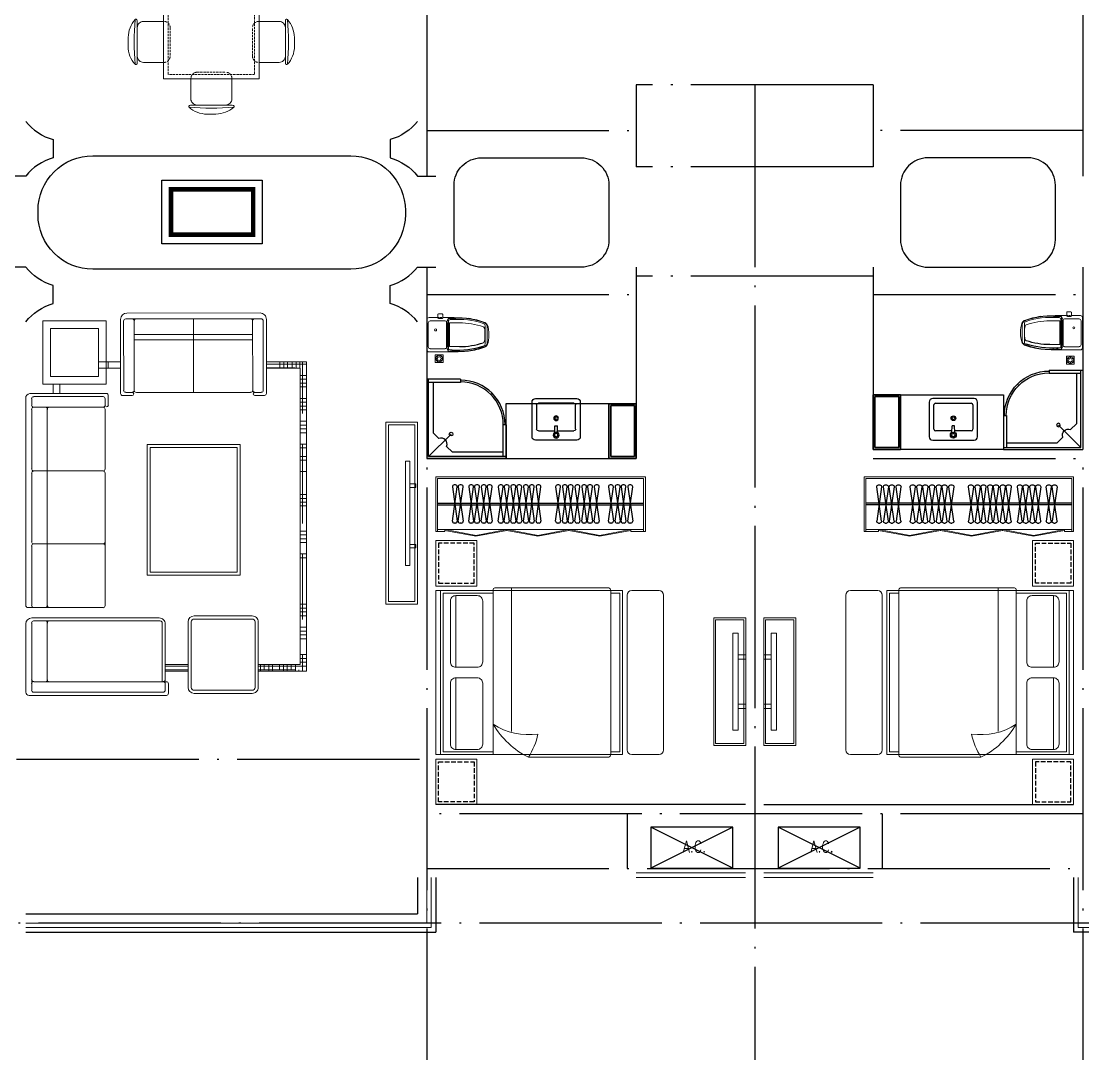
# Model space of a CAD drawing. Extents: x 217039 to 280039, y -2536 to 41961.
# Drawn here: x 238612 to 250262, y 15997 to 27397 of the extents above; entities that cross this region are included whole.
import ezdxf
from ezdxf.enums import TextEntityAlignment as Align

# ---------------------------------------------------------------- set-up
doc = ezdxf.new("R2010")
doc.units = 0
doc.header["$LTSCALE"] = 1000
doc.header["$MEASUREMENT"] = 0
for name, pattern in [('ACAD_ISO02W100', [15, 12, -3]), ('DASH', [0.35, 0.25, -0.1]), ('DOTE', [2.42, 2, -0.2, 0.02, -0.2])]:
    doc.linetypes.add(name, pattern=pattern)
for name, color, linetype in [('DOTE', 1, 'DOTE'), ('hz', 254, 'Continuous'), ('PUB_TEXT', 255, 'Continuous'), ('WALL', 9, 'Continuous'), ('厨卫', 154, 'Continuous'), ('厨卫设备', 6, 'Continuous'), ('平面洁具', 9, 'Continuous'), ('看线', 5, 'Continuous'), ('空调', 8, 'Continuous'), ('管井', 236, 'Continuous'), ('虚线', 251, 'Continuous'), ('铺地', 8, 'Continuous')]:
    doc.layers.add(name, color=color, linetype=linetype)
for name, color, linetype, lineweight in [('Text-I', 7, 'Continuous', 5), ('五金', 136, 'Continuous', 9), ('家具', 33, 'Continuous', 9), ('移动家具', 41, 'Continuous', 20)]:
    doc.layers.add(name, color=color, linetype=linetype, lineweight=lineweight)
doc.styles.add('DIM_FONT', font='SIMPLEX.shx', dxfattribs={"width": 0.8})

# ---------------------------------------------------------------- blocks, each defined once
blk = doc.blocks.new('A$C25AA54E1')
at = {"ltscale": 20}
for p, q in [((918, 3081), (3211, 3081)), ((3234, 2997), (3234, 3061)), ((3413, 3081), (4163, 3081)), ((4198, 3046), (4198, 1539)), ((884, 2199), (884, 3017)), ((3234, 2234), (3234, 2996)), ((3347, 3015), (3347, 1617)), ((1012, 2176), (906, 2176)), ((1712, 2211), (1057, 2211)), ((3212, 2211), (1757, 2211)), ((883, 2042), (71, 2042)), ((906, 1914), (906, 2019)), ((1, 1972), (0, 511)), ((871, 614), (872, 1868)), ((1443, 1750), (2878, 1750)), ((1443, 728), (1443, 1750)), ((2878, 1750), (2878, 728)), ((4024, 1551), (3413, 1551)), ((4047, 1574), (4047, 1539)), ((4175, 1516), (4070, 1516)), ((4110, 1300), (3391, 1300)), ((3325, 1234), (3325, 597)), ((4176, 597), (4176, 1234)), ((2878, 728), (1443, 728)), ((905, 463), (905, 568)), ((3391, 531), (4110, 531)), ((882, 440), (70, 440))]:
    blk.add_line(p, q, dxfattribs=at)
for p, q in [((918, 2994), (918, 2234)), ((1011, 3017), (942, 3017)), ((1034, 2994), (1034, 2234)), ((1711, 3017), (1058, 3017)), ((1734, 2996), (1734, 2234)), ((2511, 3017), (1758, 3017)), ((2534, 2996), (2534, 2234)), ((3211, 3017), (2558, 3017)), ((3380, 2996), (3380, 1606)), ((4070, 3017), (3403, 3017)), ((4047, 2994), (4047, 1574)), ((4140, 3017), (4070, 3017)), ((4163, 2994), (4163, 1574)), ((3211, 2846), (1058, 2846)), ((4025, 2846), (3403, 2846)), ((781, 2780), (884, 2780)), ((781, 2709), (884, 2709)), ((536, 2283), (536, 2042)), ((606, 2283), (606, 2042)), ((603, 2178), (536, 2178)), ((941, 2211), (1012, 2211)), ((64, 1915), (65, 1985)), ((88, 2008), (848, 2007)), ((503, 2041), (503, 2042)), ((871, 1984), (871, 1914)), ((65, 1869), (64, 1915)), ((64, 569), (65, 1872)), ((87, 1892), (849, 1891)), ((87, 1892), (849, 1891)), ((88, 1892), (848, 1891)), ((236, 592), (236, 1892)), ((293, 592), (293, 1892)), ((1476, 1717), (2845, 1717)), ((1476, 761), (1476, 1717)), ((2845, 1717), (2845, 761)), ((4047, 1584), (3402, 1584)), ((3860, 1302), (3860, 1551)), ((3876, 1551), (3876, 1303)), ((3918, 1551), (3918, 1302)), ((3930, 1300), (3930, 1551)), ((4140, 1551), (4070, 1551)), ((65, 1242), (871, 1241)), ((3360, 1234), (3360, 597)), ((4110, 1265), (3391, 1265)), ((4141, 597), (4141, 1234)), ((2845, 761), (1476, 761)), ((87, 592), (848, 591)), ((64, 499), (64, 569)), ((87, 476), (848, 475)), ((871, 498), (871, 568)), ((3391, 566), (4110, 566)), ((3860, 70), (3860, 531)), ((3930, 507), (3860, 507)), ((3876, 531), (3876, 0)), ((3918, 531), (3918, 128)), ((3930, 0), (3930, 531)), ((536, 440), (536, 0)), ((561, 440), (561, 0)), ((603, 440), (603, 128)), ((606, 440), (606, 70)), ((3918, 465), (3860, 465)), ((3930, 416), (3860, 416)), ((3930, 374), (3860, 374)), ((606, 292), (536, 292)), ((603, 250), (536, 250)), ((3918, 297), (3860, 297)), ((3930, 255), (3860, 255)), ((606, 208), (536, 208)), ((606, 158), (536, 158)), ((3930, 213), (3860, 213)), ((3918, 171), (3860, 171)), ((3930, 122), (3860, 122)), ((606, 116), (536, 116)), ((606, 74), (536, 74)), ((1105, 44), (536, 44)), ((606, 86), (603, 86)), ((606, 70), (3860, 70)), ((686, 70), (686, 0)), ((728, 70), (728, 0)), ((770, 70), (770, 0)), ((812, 70), (812, 0)), ((938, 70), (938, 0)), ((979, 70), (979, 0)), ((1021, 70), (1021, 0)), ((1063, 70), (1063, 0)), ((1189, 70), (1189, 0)), ((1231, 70), (1231, 0)), ((1273, 70), (1273, 0)), ((1314, 70), (1314, 0)), ((1440, 70), (1440, 0)), ((2310, 44), (1440, 44)), ((1482, 70), (1482, 0)), ((1574, 70), (1574, 0)), ((1616, 70), (1616, 0)), ((1741, 70), (1741, 0)), ((1993, 70), (1993, 0)), ((2035, 70), (2035, 0)), ((2076, 70), (2076, 0)), ((2118, 70), (2118, 0)), ((2394, 70), (2394, 0)), ((2436, 70), (2436, 0)), ((2478, 70), (2478, 0)), ((2520, 70), (2520, 0)), ((2645, 70), (2645, 0)), ((3365, 44), (2645, 44)), ((2687, 70), (2687, 0)), ((3198, 70), (3198, 0)), ((3240, 70), (3240, 0)), ((3281, 70), (3281, 0)), ((3323, 70), (3323, 0)), ((3449, 70), (3449, 0)), ((3491, 70), (3491, 0)), ((3533, 70), (3533, 0)), ((3575, 70), (3575, 0)), ((3750, 70), (3750, 0)), ((3930, 44), (3750, 44)), ((3792, 70), (3792, 0)), ((3834, 70), (3834, 0)), ((3930, 86), (3918, 86)), ((536, 0), (3930, 0))]:
    blk.add_line(p, q)
blk.add_lwpolyline([(781, 2895), (781, 2199), (85, 2199), (85, 2895)], close=True, dxfattribs=at)
blk.add_lwpolyline([(698, 2812), (698, 2282), (169, 2282), (169, 2812)], close=True)
at = {"ltscale": 20, "extrusion": (0, 0, -1)}
for centre, major_axis, ratio, start_param, end_param in [((953, 3021), (-49.4, 49.4), 1, 5.45018, 6.544088), ((3211, 3058), (16.4, 16.4), 1, -0.785398, 0.696689), ((4163, 3046), (24.6, 24.6), 1, -0.785398, 0.785398), ((1012, 2234), (-16.2, 16.2), 1, 2.356194, 3.926991), ((1057, 2234), (-16.2, 16.2), 1, 3.926991, 5.497787), ((1712, 2234), (-16.2, 16.2), 1, 2.356194, 3.926991), ((1757, 2234), (16.2, 16.2), 1, 2.356194, 3.926991), ((2512, 2234), (-16.2, 16.2), 1, 2.356194, 3.926991), ((2557, 2234), (16.2, 16.2), 1, 2.356194, 3.926991), ((3212, 2234), (-16.2, 16.2), 1, 2.356194, 3.926991), ((906, 2199), (16.2, 16.2), 1, 2.356194, 3.926991), ((1012, 2193), (12.7, 12.7), 0.942987, -0.815786, 2.325807), ((4024, 1574), (16.2, 16.2), 1, 0.785398, 2.356194), ((4175, 1539), (-16.2, 16.2), 1, 2.356194, 3.926991)]:
    blk.add_ellipse(centre, major_axis=major_axis, ratio=ratio, start_param=start_param, end_param=end_param, dxfattribs=at)
at = {"ltscale": 20}
for centre, major_axis, ratio, start_param, end_param in [((3413, 3015), (-46.6, 46.6), 1, -0.785398, 0.785398), ((71, 1972), (49.7, 49.7), 1, 0.785398, 2.356194), ((883, 2019), (-16.2, 16.2), 1, 3.925825, 5.496622), ((848, 1914), (-16.2, 16.2), 1, 2.355029, 3.925825), ((849, 1868), (16.2, 16.2), 1, 5.496622, 7.067418), ((849, 1868), (16.2, 16.2), 1, 5.496622, 7.067418), ((889, 1914), (12.4, 12.4), 0.984307, 2.347446, 5.489038), ((3413, 1617), (46.6, 46.6), 1, 2.356194, 3.926991), ((4070, 1539), (16.2, 16.2), 1, 2.356194, 3.926991), ((3391, 1234), (-46.6, 46.6), 1, -0.785398, 0.785398), ((4110, 1234), (46.6, 46.6), 1, 5.497787, 7.068583), ((848, 614), (-16.2, 16.2), 1, 2.355029, 3.925825), ((848, 568), (-16.2, 16.2), 1, 3.925825, 5.496622), ((888, 568), (12.4, 12.4), 0.984309, -0.794147, 2.347446), ((3391, 597), (46.6, 46.6), 1, 2.356194, 3.926991), ((4110, 597), (-46.6, 46.6), 1, 2.356194, 3.926991), ((70, 511), (49.7, 49.7), 1, 2.356194, 3.926991), ((882, 463), (-16.2, 16.2), 1, 2.355029, 3.925825)]:
    blk.add_ellipse(centre, major_axis=major_axis, ratio=ratio, start_param=start_param, end_param=end_param, dxfattribs=at)
at = {"extrusion": (0, 0, -1)}
for centre, major_axis, start_param, end_param in [((942, 2994), (16.4, 16.4), 3.926991, 5.497787), ((1011, 2994), (16.4, 16.4), -0.785398, 0.785398), ((1058, 2994), (16.4, 16.4), 3.926991, 5.497787), ((1711, 2994), (-16.4, 16.4), 0.785398, 2.267485), ((1758, 2994), (16.4, 16.4), 4.0157, 5.497787), ((2511, 2994), (-16.4, 16.4), 0.785398, 2.267485), ((2558, 2994), (16.4, 16.4), 4.0157, 5.497787), ((3211, 2994), (-16.4, 16.4), 0.785398, 2.267485), ((3403, 2994), (16.4, 16.4), 4.0157, 5.497787), ((4023, 2994), (16.4, 16.4), -0.785398, 0.785398), ((4070, 2994), (-16.4, 16.4), 5.497787, 7.068583), ((4140, 2994), (16.4, 16.4), -0.785398, 0.785398), ((1058, 2869), (-16.4, 16.4), 3.926991, 5.409078), ((3211, 2822), (16.4, 16.4), -0.785398, 0.696689), ((3403, 2869), (-16.4, 16.4), 3.926991, 5.409078), ((4025, 2822), (-16.4, 16.4), 0.785398, 2.267485), ((941, 2234), (16.2, 16.2), 2.356194, 3.926991), ((4070, 1574), (16.2, 16.2), 2.356194, 3.926991), ((4140, 1574), (-16.2, 16.2), 2.356194, 3.926991)]:
    blk.add_ellipse(centre, major_axis=major_axis, ratio=1, start_param=start_param, end_param=end_param, dxfattribs=at)
for centre, major_axis, start_param, end_param in [((1058, 2822), (16.4, 16.4), 0.785398, 2.267485), ((3211, 2869), (16.4, 16.4), 3.926991, 5.409078), ((3403, 2822), (16.4, 16.4), 0.785398, 2.267485), ((4025, 2869), (16.4, 16.4), 3.926991, 5.409078), ((88, 1985), (-16.4, 16.4), -0.786564, 0.784233), ((848, 1985), (16.2, 16.2), 5.496622, 7.067418), ((88, 1915), (16.4, 16.4), 2.355029, 3.925825), ((88, 1869), (-16.4, 16.4), -0.786564, 0.784233), ((89, 1869), (-16.4, 16.4), -0.697854, 0.784233), ((89, 1869), (16.4, 16.4), 0.872942, 2.355029), ((89, 1915), (-16.4, 16.4), 0.784233, 2.266319), ((89, 1915), (-16.4, 16.4), 0.784233, 2.266319), ((3402, 1606), (15.5, 15.5), 2.356194, 3.926991), ((3391, 1234), (-22, 22), -0.785398, 0.785398), ((4110, 1234), (22, 22), 5.497787, 7.068583), ((87, 615), (16.4, 16.4), 2.355029, 3.925825), ((87, 569), (-16.4, 16.4), -0.786564, 0.784233), ((3391, 597), (22, 22), 2.356194, 3.926991), ((4110, 597), (-22, 22), 2.356194, 3.926991), ((87, 499), (-16.4, 16.4), 0.784233, 2.355029), ((848, 498), (-16.2, 16.2), 2.355029, 3.925825)]:
    blk.add_ellipse(centre, major_axis=major_axis, ratio=1, start_param=start_param, end_param=end_param)
blk = doc.blocks.new('R37777777777')
at = {"layer": '家具', "ltscale": 0.5}
blk.add_lwpolyline([(1083652, -53169), (1083302, -53169), (1083302, -55169), (1083652, -55169)], close=True, dxfattribs=at)
at = {"layer": '家具', "ltscale": 40}
for points in [[(1083622, -53199), (1083332, -53199), (1083332, -55139), (1083622, -55139)], [(1083520, -54741), (1083566, -54741), (1083566, -53597), (1083520, -53597)], [(1083566, -53886), (1083632, -53886), (1083632, -53847), (1083566, -53847)], [(1083566, -54550), (1083632, -54550), (1083632, -54511), (1083566, -54511)]]:
    blk.add_lwpolyline(points, close=True, dxfattribs=at)
blk = doc.blocks.new('A$C18784298')
at = {"layer": '移动家具', "color": 251, "ltscale": 40}
for points in [[(0, 1066), (58, 1066), (58, 0), (0, 0)], [(58, 828), (140, 828), (140, 780), (58, 780)], [(58, 239), (140, 239), (140, 287), (58, 287)]]:
    blk.add_lwpolyline(points, close=True, dxfattribs=at)
blk = doc.blocks.new('ytjhgkj')
at = {"layer": '移动家具', "color": 0, "ltscale": 0.5}
blk.add_lwpolyline([(34949, 26116), (34599, 26116), (34599, 27516), (34949, 27516)], close=True, dxfattribs=at)
at = {"layer": '移动家具', "color": 0, "ltscale": 40}
blk.add_lwpolyline([(34929, 26136), (34619, 26136), (34619, 27496), (34929, 27496)], close=True, dxfattribs=at)
at = {"layer": '虚线', "xscale": -1}
blk.add_blockref('A$C18784298', (34739, 26283), dxfattribs=at)
blk = doc.blocks.new('A$C31D9048E')
at = {"layer": '家具'}
for p, q in [((629, 2350), (0, 2350)), ((0, 550), (0, 2350)), ((50, 550), (50, 2350)), ((629, 550), (629, 2360)), ((1920, 2350), (629, 2350)), ((1900, 2380), (649, 2380)), ((829, 803), (829, 2380)), ((1920, 550), (1920, 2350)), ((1920, 2350), (2050, 2350)), ((2050, 550), (2050, 2350)), ((2150, 2350), (2450, 2350)), ((80, 580), (80, 2320)), ((629, 2320), (80, 2320)), ((220, 2295), (220, 1508)), ((1920, 2320), (2020, 2320)), ((2020, 580), (2020, 2320)), ((2100, 600), (2100, 2300)), ((2500, 600), (2500, 2300)), ((220, 605), (220, 1392)), ((962, 550), (0, 550)), ((629, 580), (80, 580)), ((962, 550), (1920, 550)), ((1900, 520), (1017, 520)), ((1920, 580), (2020, 580)), ((1920, 550), (2050, 550)), ((2150, 550), (2450, 550))]:
    blk.add_line(p, q, dxfattribs=at)
for points in [[(450, 2900), (0, 2900), (0, 2400), (450, 2400), (450, 2900), (370, 2900)], [(450, 0), (0, 0), (0, 500), (450, 500), (450, 0), (370, 0)]]:
    blk.add_lwpolyline(points, dxfattribs=at)
for points in [[(220, 2295), (455, 2295, -0.414214), (515, 2235), (515, 1568, -0.414214), (455, 1508), (220, 1508, -0.414214), (160, 1568), (160, 2235, -0.414214)], [(220, 605), (455, 605, 0.414214), (515, 665), (515, 1332, 0.414214), (455, 1392), (220, 1392, 0.414214), (160, 1332), (160, 665, 0.414214)]]:
    blk.add_lwpolyline(points, format="xyb", close=True, dxfattribs=at)
blk.add_lwpolyline([(629, 883, 0.180302), (1121, 775, -0.088637), (1017, 520, 28871.271551)], format="xyb", dxfattribs=at)
for centre, radius, start, end in [((649, 2360), 20, 90, 180), ((1889, 2351), 30.7, 357.6884, 69.6917), ((2150, 2300), 50, 90, 180), ((2450, 2300), 50, 0, 90), ((1442, 1363), 944, 210.6075, 243.2773), ((2150, 600), 50, 180, 270), ((2450, 600), 50, 270, 0), ((1889, 549), 30.7, 290.3566, 2.3152)]:
    blk.add_arc(centre, radius, start, end, dxfattribs=at)
at = {"layer": '虚线', "linetype": 'DASH', "ltscale": 0.2}
for points in [[(420, 2870), (30, 2870), (30, 2430), (420, 2430)], [(420, 30), (30, 30), (30, 470), (420, 470)]]:
    blk.add_lwpolyline(points, close=True, dxfattribs=at)
blk = doc.blocks.new('yg')
at = {"layer": '家具', "color": 0}
for p, q in [((429259, 233013), (429259, 233613)), ((431559, 233613), (429259, 233613)), ((429279, 233593), (431539, 233593)), ((429279, 233013), (429279, 233593)), ((431539, 233013), (431539, 233593)), ((431559, 233013), (431559, 233613)), ((429259, 233013), (429279, 233013)), ((429359, 233033), (429279, 233033)), ((429359, 233013), (429279, 233013)), ((429359, 233033), (429359, 233013)), ((430719, 233033), (431539, 233033)), ((431399, 233033), (431399, 233013)), ((431399, 233013), (431539, 233013)), ((431539, 233013), (431559, 233013))]:
    blk.add_line(p, q, dxfattribs=at)
for points in [[(429279, 233033), (431539, 233033), (431539, 233593), (429279, 233593)], [(429359, 233023), (429699, 232960), (429701, 232969), (429361, 233033)], [(430039, 233023), (429699, 232960), (429697, 232969), (430037, 233033)], [(430039, 233023), (430379, 232960), (430381, 232969), (430041, 233033)], [(430719, 233023), (430379, 232960), (430377, 232969), (430717, 233033)], [(430719, 233023), (431059, 232960), (431061, 232969), (430721, 233033)], [(431399, 233023), (431059, 232960), (431057, 232969), (431397, 233033)]]:
    blk.add_lwpolyline(points, close=True, dxfattribs=at)
at = {"layer": '虚线', "color": 0}
for p, q in [((429441, 233500), (429495, 233125)), ((429441, 233125), (429495, 233500)), ((429475, 233523), (429461, 233523)), ((429505, 233500), (429559, 233125)), ((429505, 233125), (429559, 233500)), ((429539, 233523), (429525, 233523)), ((429620, 233500), (429674, 233125)), ((429620, 233125), (429674, 233500)), ((429654, 233523), (429640, 233523)), ((429684, 233500), (429738, 233125)), ((429684, 233125), (429738, 233500)), ((429719, 233523), (429704, 233523)), ((429758, 233500), (429812, 233125)), ((429758, 233125), (429812, 233500)), ((429792, 233523), (429778, 233523)), ((429822, 233500), (429876, 233125)), ((429822, 233125), (429876, 233500)), ((429857, 233523), (429842, 233523)), ((429945, 233500), (429999, 233125)), ((429945, 233125), (429999, 233500)), ((429980, 233523), (429965, 233523)), ((430010, 233500), (430064, 233125)), ((430010, 233125), (430064, 233500)), ((430044, 233523), (430030, 233523)), ((430083, 233500), (430137, 233125)), ((430083, 233125), (430137, 233500)), ((430118, 233523), (430103, 233523)), ((430148, 233500), (430202, 233125)), ((430148, 233125), (430202, 233500)), ((430182, 233523), (430168, 233523)), ((430221, 233500), (430275, 233125)), ((430221, 233125), (430275, 233500)), ((430255, 233523), (430241, 233523)), ((430286, 233500), (430340, 233125)), ((430286, 233125), (430340, 233500)), ((430320, 233523), (430306, 233523)), ((430359, 233500), (430413, 233125)), ((430359, 233125), (430413, 233500)), ((430393, 233523), (430379, 233523)), ((430574, 233500), (430628, 233125)), ((430574, 233125), (430628, 233500)), ((430608, 233523), (430594, 233523)), ((430648, 233500), (430702, 233125)), ((430648, 233125), (430702, 233500)), ((430682, 233523), (430668, 233523)), ((430712, 233500), (430766, 233125)), ((430712, 233125), (430766, 233500)), ((430746, 233523), (430732, 233523)), ((430786, 233500), (430840, 233125)), ((430786, 233125), (430840, 233500)), ((430820, 233523), (430806, 233523)), ((430860, 233500), (430914, 233125)), ((430860, 233125), (430914, 233500)), ((430894, 233523), (430880, 233523)), ((430924, 233500), (430978, 233125)), ((430924, 233125), (430978, 233500)), ((430959, 233523), (430944, 233523)), ((430998, 233500), (431052, 233125)), ((430998, 233125), (431052, 233500)), ((431032, 233523), (431018, 233523)), ((431154, 233500), (431208, 233125)), ((431154, 233125), (431208, 233500)), ((431188, 233523), (431173, 233523)), ((431228, 233500), (431282, 233125)), ((431228, 233125), (431282, 233500)), ((431262, 233523), (431248, 233523)), ((431292, 233500), (431346, 233125)), ((431292, 233125), (431346, 233500)), ((431327, 233523), (431312, 233523)), ((431366, 233500), (431420, 233125)), ((431366, 233125), (431420, 233500)), ((431400, 233523), (431386, 233523)), ((429279, 233323), (431539, 233323)), ((429279, 233303), (431539, 233303)), ((429475, 233103), (429461, 233103)), ((429539, 233103), (429525, 233103)), ((429654, 233103), (429640, 233103)), ((429719, 233103), (429704, 233103)), ((429792, 233103), (429778, 233103)), ((429857, 233103), (429842, 233103)), ((429980, 233103), (429965, 233103)), ((430044, 233103), (430030, 233103)), ((430118, 233103), (430103, 233103)), ((430182, 233103), (430168, 233103)), ((430255, 233103), (430241, 233103)), ((430320, 233103), (430306, 233103)), ((430393, 233103), (430379, 233103)), ((430608, 233103), (430594, 233103)), ((430682, 233103), (430668, 233103)), ((430746, 233103), (430732, 233103)), ((430820, 233103), (430806, 233103)), ((430894, 233103), (430880, 233103)), ((430959, 233103), (430944, 233103)), ((431032, 233103), (431018, 233103)), ((431188, 233103), (431173, 233103)), ((431262, 233103), (431248, 233103)), ((431327, 233103), (431312, 233103)), ((431400, 233103), (431386, 233103))]:
    blk.add_line(p, q, dxfattribs=at)
for centre, start, end in [((429461, 233503), 90, 187.5946), ((429475, 233503), 352.4054, 90), ((429525, 233503), 90, 187.5946), ((429539, 233503), 352.4054, 90), ((429640, 233503), 90, 187.5946), ((429654, 233503), 352.4054, 90), ((429704, 233503), 90, 187.5946), ((429719, 233503), 352.4054, 90), ((429778, 233503), 90, 187.5946), ((429792, 233503), 352.4054, 90), ((429842, 233503), 90, 187.5946), ((429857, 233503), 352.4054, 90), ((429965, 233503), 90, 187.5946), ((429980, 233503), 352.4054, 90), ((430030, 233503), 90, 187.5946), ((430044, 233503), 352.4054, 90), ((430103, 233503), 90, 187.5946), ((430118, 233503), 352.4054, 90), ((430168, 233503), 90, 187.5946), ((430182, 233503), 352.4054, 90), ((430241, 233503), 90, 187.5946), ((430255, 233503), 352.4054, 90), ((430306, 233503), 90, 187.5946), ((430320, 233503), 352.4054, 90), ((430379, 233503), 90, 187.5946), ((430393, 233503), 352.4054, 90), ((430594, 233503), 90, 187.5946), ((430608, 233503), 352.4054, 90), ((430668, 233503), 90, 187.5946), ((430682, 233503), 352.4054, 90), ((430732, 233503), 90, 187.5946), ((430746, 233503), 352.4054, 90), ((430806, 233503), 90, 187.5946), ((430820, 233503), 352.4054, 90), ((430880, 233503), 90, 187.5946), ((430894, 233503), 352.4054, 90), ((430944, 233503), 90, 187.5946), ((430959, 233503), 352.4054, 90), ((431018, 233503), 90, 187.5946), ((431032, 233503), 352.4054, 90), ((431173, 233503), 90, 187.5946), ((431188, 233503), 352.4054, 90), ((431248, 233503), 90, 187.5946), ((431262, 233503), 352.4054, 90), ((431312, 233503), 90, 187.5946), ((431327, 233503), 352.4054, 90), ((431386, 233503), 90, 187.5946), ((431400, 233503), 352.4054, 90), ((429461, 233123), 172.4054, 270), ((429475, 233123), 270, 7.5946), ((429525, 233123), 172.4054, 270), ((429539, 233123), 270, 7.5946), ((429640, 233123), 172.4054, 270), ((429654, 233123), 270, 7.5946), ((429704, 233123), 172.4054, 270), ((429719, 233123), 270, 7.5946), ((429778, 233123), 172.4054, 270), ((429792, 233123), 270, 7.5946), ((429842, 233123), 172.4054, 270), ((429857, 233123), 270, 7.5946), ((429965, 233123), 172.4054, 270), ((429980, 233123), 270, 7.5946), ((430030, 233123), 172.4054, 270), ((430044, 233123), 270, 7.5946), ((430103, 233123), 172.4054, 270), ((430118, 233123), 270, 7.5946), ((430168, 233123), 172.4054, 270), ((430182, 233123), 270, 7.5946), ((430241, 233123), 172.4054, 270), ((430255, 233123), 270, 7.5946), ((430306, 233123), 172.4054, 270), ((430320, 233123), 270, 7.5946), ((430379, 233123), 172.4054, 270), ((430393, 233123), 270, 7.5946), ((430594, 233123), 172.4054, 270), ((430608, 233123), 270, 7.5946), ((430668, 233123), 172.4054, 270), ((430682, 233123), 270, 7.5946), ((430732, 233123), 172.4054, 270), ((430746, 233123), 270, 7.5946), ((430806, 233123), 172.4054, 270), ((430820, 233123), 270, 7.5946), ((430880, 233123), 172.4054, 270), ((430894, 233123), 270, 7.5946), ((430944, 233123), 172.4054, 270), ((430959, 233123), 270, 7.5946), ((431018, 233123), 172.4054, 270), ((431032, 233123), 270, 7.5946), ((431173, 233123), 172.4054, 270), ((431188, 233123), 270, 7.5946), ((431248, 233123), 172.4054, 270), ((431262, 233123), 270, 7.5946), ((431312, 233123), 172.4054, 270), ((431327, 233123), 270, 7.5946), ((431386, 233123), 172.4054, 270), ((431400, 233123), 270, 7.5946)]:
    blk.add_arc(centre, 20, start, end, dxfattribs=at)
at = {"layer": '虚线', "color": 0, "style": 'DIM_FONT', "width": 0.7, "flags": 9}
for tag, p in [('YSIZE', (429469, 233298)), ('XSIZE', (429469, 233298)), ('YSIZE', (429534, 233298)), ('XSIZE', (429534, 233298)), ('YSIZE', (429648, 233298)), ('XSIZE', (429648, 233298)), ('YSIZE', (429713, 233298)), ('XSIZE', (429713, 233298)), ('YSIZE', (429786, 233298)), ('XSIZE', (429786, 233298)), ('YSIZE', (429851, 233298)), ('XSIZE', (429851, 233298)), ('YSIZE', (429974, 233298)), ('XSIZE', (429974, 233298)), ('YSIZE', (430038, 233298)), ('XSIZE', (430038, 233298)), ('YSIZE', (430112, 233298)), ('XSIZE', (430112, 233298)), ('YSIZE', (430176, 233298)), ('XSIZE', (430176, 233298)), ('YSIZE', (430250, 233298)), ('XSIZE', (430250, 233298)), ('YSIZE', (430314, 233298)), ('XSIZE', (430314, 233298)), ('YSIZE', (430388, 233298)), ('XSIZE', (430388, 233298)), ('YSIZE', (430602, 233298)), ('XSIZE', (430602, 233298)), ('YSIZE', (430676, 233298)), ('XSIZE', (430676, 233298)), ('YSIZE', (430740, 233298)), ('XSIZE', (430740, 233298)), ('YSIZE', (430814, 233298)), ('XSIZE', (430814, 233298)), ('YSIZE', (430888, 233298)), ('XSIZE', (430888, 233298)), ('XSIZE', (430953, 233298)), ('YSIZE', (430953, 233298)), ('YSIZE', (431026, 233298)), ('XSIZE', (431026, 233298)), ('YSIZE', (431182, 233298)), ('XSIZE', (431182, 233298)), ('YSIZE', (431256, 233298)), ('XSIZE', (431256, 233298)), ('YSIZE', (431321, 233298)), ('XSIZE', (431321, 233298)), ('YSIZE', (431394, 233298)), ('XSIZE', (431394, 233298))]:
    blk.add_attdef(tag, p, '', height=0.5, rotation=180, dxfattribs=at)
blk = doc.blocks.new('lyf')
at = {"layer": '厨卫设备', "color": 0}
for p, q in [((34491, 16909), (34121, 16909)), ((34121, 16909), (34121, 16039)), ((34141, 16059), (34141, 16909)), ((34491, 16909), (34491, 16874)), ((34491, 16874), (34141, 16874)), ((34191, 16874), (34191, 16321)), ((34823, 16741), (34837, 16755)), ((34191, 16321), (34254, 16257)), ((34956, 16409), (34956, 16059)), ((34991, 16409), (34956, 16409)), ((34991, 16409), (34991, 16039)), ((34141, 16059), (34388, 16306)), ((34339, 16172), (34403, 16109)), ((34956, 16109), (34403, 16109)), ((34991, 16039), (34121, 16039)), ((34991, 16059), (34141, 16059))]:
    blk.add_line(p, q, dxfattribs=at)
blk.add_circle((34388, 16306), 20, dxfattribs=at)
for centre, radius, start, end in [((34491, 16409), 490, 0.0021, 90.0021), ((34491, 16409), 470, 0.0021, 90.0021), ((34279, 16197), 65, 337.6219, 112.3822)]:
    blk.add_arc(centre, radius, start, end, dxfattribs=at)
blk = doc.blocks.new('A$C56722DB7')
at = {"layer": '五金', "color": 0}
for points in [[(86, 86), (86, 0), (0, 0), (0, 86)], [(10, 43), (10, 42), (26, 42), (26, 43)], [(20, 66), (19, 65), (30, 54), (31, 55)], [(19, 20), (21, 19), (32, 30), (30, 31)], [(43, 76), (42, 76), (42, 60), (43, 60)], [(43, 10), (44, 10), (44, 26), (43, 26)], [(66, 66), (65, 67), (54, 56), (55, 55)], [(66, 19), (67, 21), (56, 32), (55, 30)], [(76, 43), (76, 44), (60, 44), (60, 43)]]:
    blk.add_lwpolyline(points, close=True, dxfattribs=at)
blk.add_circle((43, 43), 36.6, dxfattribs=at)
blk = doc.blocks.new('ma2')
at = {"layer": '厨卫', "color": 0}
for centre, radius, start, end in [((712, -340), 881, 175.7103, 198.2941), ((704, -353), 834, 180.1819, 198.4973)]:
    blk.add_arc(centre, radius, start, end, dxfattribs=at)
at = {"layer": '家具', "color": 0}
for p, q in [((0, 0), (-166, 0)), ((0, 0), (166, 0)), ((-189, -22), (-189, -274)), ((-153, -36), (-153, -198)), ((0, -14), (-130, -14)), ((0, -14), (130, -14)), ((153, -36), (153, -198)), ((189, -22), (189, -122)), ((-180, -230), (-139, -212)), ((-180, -230), (-180, -316)), ((-180, -230), (0, -230)), ((-139, -212), (0, -212)), ((-130, -220), (0, -220)), ((139, -212), (0, -212)), ((130, -220), (0, -220)), ((180, -230), (0, -230)), ((180, -230), (139, -212)), ((180, -125), (180, -165)), ((180, -230), (180, -316)), ((192, -118), (187, -118)), ((192, -172), (187, -172)), ((189, -121), (189, -130)), ((189, -137), (189, -146)), ((189, -153), (189, -162)), ((189, -170), (189, -274)), ((192, -118), (222, -118)), ((192, -172), (222, -172)), ((230, -125), (230, -165)), ((-176, -279), (-176, -280)), ((-166, -274), (-171, -274)), ((-166, -253), (-166, -274)), ((-148, -235), (0, -235)), ((-130, -250), (-130, -356)), ((0, -247), (-127, -247)), ((-119, -247), (0, -247)), ((148, -235), (0, -235)), ((119, -247), (0, -247)), ((0, -247), (127, -247)), ((130, -250), (130, -356)), ((166, -253), (166, -274)), ((166, -274), (171, -274)), ((176, -279), (176, -280)), ((-77, -636), (-102, -636)), ((93, -660), (-93, -660)), ((-68, -636), (-77, -636)), ((-68, -636), (0, -636)), ((68, -636), (0, -636)), ((0, -660), (93, -660)), ((68, -636), (77, -636)), ((77, -636), (102, -636))]:
    blk.add_line(p, q, dxfattribs=at)
blk.add_circle((53, -94), 11.4, dxfattribs=at)
for centre, radius, start, end in [((-166, -22), 22.5, 90, 180), ((166, -22), 22.5, 0, 90), ((-130, -36), 22.5, 90, 180), ((130, -36), 22.5, 0, 90), ((-130, -198), 22.5, 180, 270), ((130, -198), 22.5, 270, 0), ((187, -125), 7.2, 90, 180), ((187, -165), 7.2, 180, 270), ((222, -125), 7.2, 0, 90), ((222, -165), 7.2, 270, 0), ((6806, -15), 7000, 182.1248, 183.6001), ((316, -367), 499, 170.0177, 190.1149), ((-171, -279), 4.5, 90, 180), ((-148, -253), 18, 90, 180), ((-127, -250), 3.6, 90, 180), ((-712, -340), 881, 341.7059, 4.2897), ((127, -250), 3.6, 0, 90), ((148, -253), 18, 0, 90), ((171, -279), 4.5, 0, 90), ((-316, -367), 499, 349.8851, 9.9823), ((-6806, -15), 7000, 356.3999, 357.8752), ((749, -321), 939, 188.1773, 199.5371), ((594, -353), 776, 187.5237, 201.3401), ((-704, -353), 834, 341.5027, 359.8181), ((-594, -353), 776, 338.6599, 352.4763), ((-749, -321), 939, 340.4627, 351.8238), ((-123, -630), 13.5, 199.5371, 212.7351), ((-70, -597), 75.7, 212.7351, 236.2527), ((-116, -630), 13.5, 201.3401, 225.0457), ((117, -396), 344, 225.0457, 228.0777), ((-100, -611), 25.3, 193.7471, 265.3876), ((-92, -626), 34, 231.9313, 272.5793), ((-13, -423), 257, 247.1573, 272.879), ((-70, -612), 18, 198.4973, 250.8187), ((-15, -386), 250, 255.8484, 273.4075), ((15, -386), 250, 266.5925, 284.1516), ((13, -423), 257, 267.121, 292.8427), ((70, -612), 18, 289.1813, 341.5027), ((92, -626), 34, 267.4207, 308.0687), ((100, -611), 25.3, 274.6124, 346.2529), ((70, -597), 75.7, 303.7473, 327.2649), ((-117, -396), 344, 311.9223, 314.9543), ((116, -630), 13.5, 314.9543, 338.6599), ((123, -630), 13.5, 327.2649, 340.4629)]:
    blk.add_arc(centre, radius, start, end, dxfattribs=at)
blk = doc.blocks.new('x6')
at = {"layer": '厨卫', "color": 0}
for p, q in [((227, 0), (-227, 0)), ((-265, -38), (-265, -419)), ((-195, -102), (-16, -102)), ((-19, -57), (-32, -57)), ((-13, -43), (-23, -34)), ((-13, -70), (-22, -80)), ((-16, -84), (-13, -158)), ((0, -38), (0, -24)), ((0, -75), (0, -89)), ((22, -33), (13, -43)), ((23, -79), (13, -70)), ((16, -84), (13, -158)), ((16, -102), (195, -102)), ((19, -57), (32, -57)), ((265, -419), (265, -38)), ((-214, -387), (-214, -121)), ((-13, -158), (13, -158)), ((214, -121), (214, -387)), ((-227, -457), (227, -457)), ((195, -406), (-195, -406))]:
    blk.add_line(p, q, dxfattribs=at)
for centre, radius in [((0, -57), 32.3), ((0, -57), 18.8), ((-1, -241), 25.4), ((-1, -241), 16)]:
    blk.add_circle(centre, radius, dxfattribs=at)
for centre, radius, start, end in [((-227, -38), 38.1, 90, 180), ((227, -38), 38.1, 0, 90), ((-195, -121), 19.1, 90, 180), ((195, -121), 19.1, 0, 90), ((-227, -419), 38.1, 180, 270), ((-195, -387), 19.1, 180, 270), ((195, -387), 19.1, 270, 0), ((227, -419), 38.1, 270, 0)]:
    blk.add_arc(centre, radius, start, end, dxfattribs=at)
blk = doc.blocks.new('A$C40221361')
at = {"color": 0}
for p, q in [((1023, 1725), (563, 1725)), ((1023, 1725), (563, 1725)), ((1610, 1725), (1150, 1725)), ((1610, 1725), (1150, 1725)), ((2196, 1725), (1736, 1725)), ((2196, 1725), (1736, 1725)), ((568, 1438), (1018, 1438)), ((1155, 1438), (1605, 1438)), ((1741, 1439), (2191, 1439)), ((100, 683), (100, 1143)), ((100, 683), (100, 1143)), ((386, 1138), (386, 688)), ((2373, 1138), (2373, 688)), ((2659, 683), (2659, 1143)), ((2659, 683), (2659, 1143)), ((1018, 388), (568, 388)), ((1605, 388), (1155, 388)), ((2191, 389), (1741, 389)), ((563, 100), (1023, 100)), ((563, 100), (1023, 100)), ((1150, 100), (1610, 100)), ((1150, 100), (1610, 100)), ((1736, 100), (2196, 100)), ((1736, 100), (2196, 100))]:
    blk.add_line(p, q, dxfattribs=at)
at = {"color": 0, "linetype": 'DASH', "ltscale": 0.1}
for p, q in [((950, 1365), (635, 1365)), ((950, 1365), (635, 1365)), ((1537, 1365), (1222, 1365)), ((1537, 1365), (1222, 1365)), ((2124, 1365), (1809, 1365)), ((2124, 1365), (1809, 1365)), ((460, 756), (460, 1071)), ((460, 756), (460, 1071)), ((2299, 756), (2299, 1071)), ((2299, 756), (2299, 1071)), ((635, 460), (950, 460)), ((635, 460), (950, 460)), ((1222, 460), (1537, 460)), ((1222, 460), (1537, 460)), ((1809, 460), (2124, 460)), ((1809, 460), (2124, 460))]:
    blk.add_line(p, q, dxfattribs=at)
at = {"color": 0, "linetype": 'DASH'}
for p, q in [((1605, 388), (1605, 393)), ((1605, 388), (1605, 393)), ((2191, 389), (2191, 393)), ((2191, 389), (2191, 393))]:
    blk.add_line(p, q, dxfattribs=at)
at = {"color": 0}
for points in [[(1018, 1438), (1018, 1657, 0.414214), (950, 1725), (1023, 1725, 0.319431), (1041, 1737, 0.307703), (1039, 1748, 0.187559), (842, 1825), (743, 1825, 0.171658), (547, 1748, 0.324647), (544, 1737, 0.302537), (563, 1725), (635, 1725, 0.414214), (568, 1657), (568, 1438)], [(1605, 1439), (1605, 1657, 0.414214), (1537, 1725), (1610, 1725, 0.319431), (1628, 1737, 0.307703), (1625, 1748, 0.187559), (1429, 1825), (1330, 1825, 0.171658), (1134, 1748, 0.324647), (1131, 1737, 0.302537), (1150, 1725), (1222, 1725, 0.414214), (1155, 1657), (1155, 1438)], [(2191, 1439), (2191, 1657, 0.414214), (2124, 1725), (2196, 1725, 0.319431), (2215, 1737, 0.307703), (2212, 1748, 0.187559), (2016, 1825), (1917, 1825, 0.171658), (1721, 1748, 0.324647), (1718, 1737, 0.302537), (1736, 1725), (1809, 1725, 0.414214), (1741, 1657), (1741, 1439)], [(1155, 388), (1018, 388), (1018, 168, -0.414214), (950, 100), (1023, 100, -0.319431), (1041, 88, -0.307703), (1039, 76, -0.187559), (842, 0), (743, 0, -0.171658), (547, 76, -0.324647), (544, 88, -0.302537), (563, 100), (635, 100, -0.414214), (568, 168), (568, 388), (386, 388), (386, 1438)], [(386, 688), (168, 688, -0.414214), (100, 756), (100, 683, -0.319431), (88, 665, -0.307703), (76, 668, -0.187559), (0, 864), (0, 963, -0.171658), (76, 1159, -0.324647), (88, 1162, -0.302537), (100, 1143), (100, 1071, -0.414214), (168, 1138), (386, 1138)], [(2373, 688), (2592, 688, 0.414214), (2659, 756), (2659, 683, 0.319431), (2672, 665, 0.307703), (2683, 668, 0.187559), (2759, 864), (2759, 963, 0.171658), (2683, 1159, 0.324647), (2672, 1162, 0.302537), (2659, 1143), (2659, 1071, 0.414214), (2592, 1138), (2373, 1138)], [(1605, 388), (1605, 168, -0.414214), (1537, 100), (1610, 100, -0.319431), (1628, 88, -0.307703), (1625, 76, -0.187559), (1429, 0), (1330, 0, -0.171658), (1134, 76, -0.324647), (1131, 88, -0.302537), (1150, 100), (1222, 100, -0.414214), (1155, 168), (1155, 388)], [(2191, 389), (2191, 168, -0.414214), (2124, 100), (2196, 100, -0.319431), (2215, 88, -0.307703), (2212, 76, -0.187559), (2016, 0), (1917, 0, -0.171658), (1721, 76, -0.324647), (1718, 88, -0.302537), (1736, 100), (1809, 100, -0.414214), (1741, 168), (1741, 389)], [(918, 62, -0.079824), (842, 50), (744, 50, -0.059527), (682, 60, -0.059527)]]:
    blk.add_lwpolyline(points, format="xyb", dxfattribs=at)
for points in [[(568, 1438), (386, 1438), (386, 913)], [(1155, 1438), (1018, 1438)], [(2373, 913), (2373, 1438), (1155, 1438)], [(2373, 1438), (2373, 388), (1605, 388)]]:
    blk.add_lwpolyline(points, dxfattribs=at)
at = {"color": 0, "linetype": 'DASH', "ltscale": 0.1}
blk.add_lwpolyline([(436, 438), (436, 1388), (2323, 1388), (2323, 438)], close=True, dxfattribs=at)
at = {"color": 0}
for centre, start, end in [((793, -953), 84.8023, 95.1977), ((793, -953), 84.8023, 95.1977), ((1380, -953), 84.8023, 95.1977), ((1380, -953), 84.8023, 95.1977), ((1966, -953), 84.8023, 95.1977), ((1966, -953), 84.8023, 95.1977), ((2778, 913), 174.8023, 185.1977), ((2778, 913), 174.8023, 185.1977), ((-19, 913), 354.8023, 5.1977), ((-19, 913), 354.8023, 5.1977), ((793, 2778), 264.8023, 275.1977), ((793, 2778), 264.8023, 275.1977), ((1380, 2778), 264.8023, 275.1977), ((1380, 2778), 264.8023, 275.1977), ((1966, 2778), 264.8023, 275.1977), ((1966, 2778), 264.8023, 275.1977)]:
    blk.add_arc(centre, 2713, start, end, dxfattribs=at)
at = {"color": 0, "linetype": 'DASH', "ltscale": 0.1}
for centre, start, end in [((635, 1432), 180, 270), ((635, 1432), 180, 270), ((950, 1432), 270, 0), ((950, 1432), 270, 0), ((1222, 1432), 180, 270), ((1222, 1432), 180, 270), ((1537, 1432), 270, 0), ((1537, 1432), 270, 0), ((1809, 1432), 180, 270), ((1809, 1432), 180, 270), ((2124, 1432), 270, 0), ((2124, 1432), 270, 0), ((393, 1071), 0, 90), ((393, 1071), 0, 90), ((2367, 1071), 90, 180), ((2367, 1071), 90, 180), ((393, 756), 270, 0), ((393, 756), 270, 0), ((2367, 756), 180, 270), ((2367, 756), 180, 270), ((635, 393), 90, 180), ((635, 393), 90, 180), ((950, 393), 0, 90), ((950, 393), 0, 90), ((1222, 393), 90, 180), ((1537, 393), 0, 90), ((1537, 393), 0, 90), ((1809, 393), 90, 180), ((2124, 393), 0, 90), ((2124, 393), 0, 90)]:
    blk.add_arc(centre, 67.5, start, end, dxfattribs=at)
blk = doc.blocks.new('111')
at = {"layer": '空调', "linetype": 'ACAD_ISO02W100'}
for p, q in [((1000, 0), (0, 500)), ((1000, 500), (0, 0))]:
    blk.add_line(p, q, dxfattribs=at)
blk.add_lwpolyline([(0, 500), (0, 0), (1000, 0), (1000, 500)], close=True, dxfattribs=at)
at = {"layer": 'Text-I', "style": 'DIM_FONT', "width": 0.8}
blk.add_text('A.C.', height=140, dxfattribs=at).set_placement((675, 262), align=Align.MIDDLE_RIGHT)

msp = doc.modelspace()

# ---------------------------------------------------------------- linework, layer by layer
at = {"layer": 'DOTE'}
for p, q in [((243062, 34897), (243062, 25697)), ((250262, 34897), (250262, 25697)), ((245362, 26697), (245362, 25797)), ((247962, 26697), (245362, 26697)), ((246662, 26697), (246662, 15997)), ((247962, 26697), (247962, 25797)), ((243062, 26197), (245362, 26197)), ((250262, 26197), (247962, 26197)), ((247962, 25797), (245362, 25797)), ((243062, 24697), (243062, 15997)), ((245362, 24697), (245362, 22597)), ((247962, 24597), (245362, 24597)), ((247962, 24697), (247962, 22597)), ((250262, 24697), (250262, 15997)), ((243062, 24397), (245362, 24397)), ((247962, 24397), (250262, 24397)), ((243062, 22597), (245362, 22597)), ((247962, 22597), (250262, 22597)), ((238562, 19297), (243062, 19297)), ((254762, 19297), (250262, 19297)), ((250262, 18697), (243062, 18697)), ((245262, 18697), (245262, 18097)), ((246662, 18697), (246662, 18097)), ((246662, 18697), (246662, 18097)), ((248062, 18697), (248062, 18097)), ((243062, 18097), (250262, 18097)), ((260162, 17497), (233162, 17497))]:
    msp.add_line(p, q, dxfattribs=at)
at = {"layer": 'PUB_TEXT', "ltscale": 0.8}
msp.add_lwpolyline([(240156, 25651), (241258, 25651), (241258, 24953), (240156, 24953)], close=True, dxfattribs=at)
at = {"layer": 'PUB_TEXT', "ltscale": 0.8, "const_width": 50}
msp.add_lwpolyline([(240256, 25551), (241158, 25551), (241158, 25053), (240256, 25053)], close=True, dxfattribs=at)
at = {"layer": '厨卫'}
for points in [[(243932, 23197), (243932, 23197), (243932, 22597), (245362, 22597), (245362, 23197), (245071, 23197)], [(249392, 23297), (249392, 23297), (249392, 22697), (247962, 22697), (247962, 23297), (248253, 23297)]]:
    msp.add_lwpolyline(points, close=True, dxfattribs=at)
at = {"layer": '家具'}
for p, q in [((243062, 17997), (243062, 17497)), ((243112, 17997), (243112, 17447)), ((245362, 18047), (246562, 18047)), ((245362, 17997), (246562, 17997)), ((246762, 18047), (247962, 18047)), ((246762, 17997), (247962, 17997)), ((250212, 17997), (250212, 17447)), ((238662, 17497), (243062, 17497)), ((238662, 17447), (243112, 17447)), ((254662, 17447), (250212, 17447))]:
    msp.add_line(p, q, dxfattribs=at)
at = {"layer": '平面洁具'}
for points in [[(245062, 22597), (245062, 23197), (245362, 23197), (245362, 22597)], [(248262, 22697), (248262, 23297), (247962, 23297), (247962, 22697)], [(248242, 22717), (248242, 23277), (247982, 23277), (247982, 22717)], [(245082, 22617), (245082, 23177), (245342, 23177), (245342, 22617)]]:
    msp.add_lwpolyline(points, close=True, dxfattribs=at)
at = {"layer": '看线'}
for p, q in [((246562, 18797), (243162, 18797)), ((246762, 18797), (250162, 18797)), ((242962, 17997), (242962, 17597)), ((243162, 17997), (243162, 17397)), ((250162, 17997), (250162, 17397)), ((238662, 17597), (242962, 17597)), ((238662, 17397), (243162, 17397)), ((254662, 17397), (250162, 17397))]:
    msp.add_line(p, q, dxfattribs=at)
at = {"layer": '管井'}
for points in [[(245062, 23197), (245062, 22597), (245362, 22597), (245362, 23197)], [(248262, 23297), (248262, 22697), (247962, 22697), (247962, 23297)], [(248242, 23277), (248242, 22717), (247982, 22717), (247982, 23277)], [(245082, 23177), (245082, 22617), (245342, 22617), (245342, 23177)]]:
    msp.add_lwpolyline(points, close=True, dxfattribs=at)
at = {"layer": '铺地'}
for points in [[(238662, 26297, 0.153943), (238962, 26097), (238962, 26097), (238962, 25897, 0.153943), (238662, 25697), (238462, 25697), (238462, 25697)], [(242962, 26297, -0.153943), (242662, 26097), (242662, 26097), (242662, 25897, -0.153943), (242962, 25697), (243162, 25697), (243162, 25697)], [(238662, 24097, -0.153943), (238962, 24297), (238962, 24297), (238962, 24497, -0.153943), (238662, 24697), (238412, 24697)], [(242962, 24097, 0.153943), (242662, 24297), (242662, 24297), (242662, 24497, 0.153943), (242962, 24697), (243162, 24697), (243162, 24697)]]:
    msp.add_lwpolyline(points, format="xyb", dxfattribs=at)
for points in [[(239397, 25920), (242228, 25920, -0.414214), (242828, 25320), (242828, 25274, -0.414214), (242228, 24674), (239397, 24674, -0.414214), (238797, 25274), (238797, 25320, -0.414214)], [(243662, 25897), (244762, 25897, -0.414214), (245062, 25597), (245062, 24997, -0.414214), (244762, 24697), (243662, 24697, -0.414214), (243362, 24997), (243362, 25597, -0.414214)], [(249662, 25897), (248562, 25897, 0.414214), (248262, 25597), (248262, 24997, 0.414214), (248562, 24697), (249662, 24697, 0.414214), (249962, 24997), (249962, 25597, 0.414214)]]:
    msp.add_lwpolyline(points, format="xyb", close=True, dxfattribs=at)

# ---------------------------------------------------------------- block references
at = {"layer": 'hz'}
msp.add_blockref('R37777777777', (-840689, 76165), dxfattribs=at)
at = {"layer": 'WALL', "xscale": 0.8999999999068677, "yscale": 0.9000000000232831, "zscale": 0.9}
for p in [(245521, 18100), (246921, 18100)]:
    msp.add_blockref('111', p, dxfattribs=at)
at = {"layer": '厨卫'}
for name, p, rotation in [('ma2', (243066, 23955), 90), ('x6', (248842, 22797), 180)]:
    msp.add_blockref(name, p, dxfattribs=dict(at, rotation=rotation))
at = {"layer": '厨卫', "xscale": -1}
for name, p, rotation in [('ma2', (250258, 23977), 270), ('x6', (244483, 22797), 180)]:
    msp.add_blockref(name, p, dxfattribs=dict(at, rotation=rotation))
at = {"layer": '厨卫'}
for name, p in [('A$C56722DB7', (243156, 23650)), ('lyf', (208942, 6558))]:
    msp.add_blockref(name, p, dxfattribs=at)
at = {"layer": '厨卫', "xscale": -1}
for name, p in [('A$C56722DB7', (250169, 23633)), ('lyf', (284383, 6658))]:
    msp.add_blockref(name, p, dxfattribs=at)
at = {"layer": '家具', "rotation": 270}
msp.add_blockref('A$C40221361', (239786, 29136), dxfattribs=at)
at = {"layer": '家具', "xscale": -1, "rotation": 90}
msp.add_blockref('A$C25AA54E1', (241744, 24194), dxfattribs=at)
at = {"layer": '家具'}
for name, p in [('yg', (-186097, -211216)), ('A$C31D9048E', (243162, 18797)), ('ytjhgkj', (212163, -6669))]:
    msp.add_blockref(name, p, dxfattribs=at)
at = {"layer": '家具', "xscale": -1}
for name, p in [('yg', (679421, -211216)), ('A$C31D9048E', (250162, 18797)), ('ytjhgkj', (281162, -6669))]:
    msp.add_blockref(name, p, dxfattribs=at)

doc.saveas('drawing.dxf')
